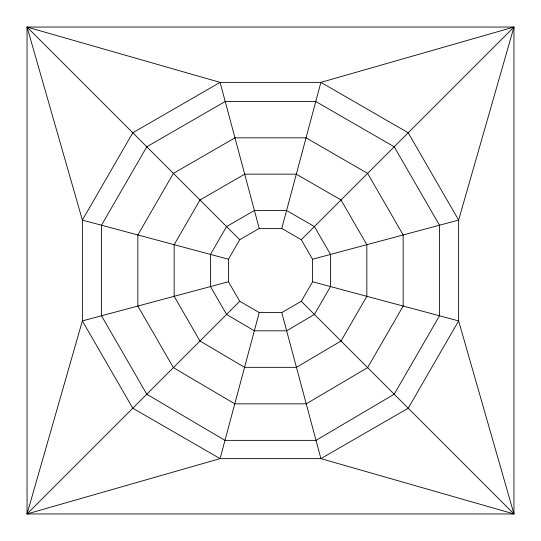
<?xml version="1.0" encoding="UTF-8"?>
<svg xmlns="http://www.w3.org/2000/svg" width="541" height="541" viewBox="0 0 541 541"><rect width="100%" height="100%" fill="white"/><g stroke="black" fill="none" stroke-linecap="round" stroke-linejoin="round"><path stroke-width="0.81" d="M259.234 312.556L220.092 458.626L27.05 513.95L27.05 27.05L513.95 27.05L513.95 513.95L27.05 513.95L82.374 320.908L82.374 220.092L27.05 27.05L220.092 82.374L320.908 82.374L513.95 27.05L458.626 220.092L458.626 320.908L513.95 513.95L320.908 458.626L220.092 458.626L132.782 408.218L82.374 320.908L228.444 281.766L228.444 259.234L239.717 239.717L259.234 228.444L281.766 228.444L301.283 239.717L312.556 259.234L312.556 281.766L301.283 301.283L281.766 312.556L259.234 312.556L239.717 301.283L228.444 281.766M281.766 228.444L320.908 82.374L408.218 132.782L458.626 220.092L312.556 259.234M27.05 513.95L239.717 301.283M301.283 239.717L513.95 27.05M228.444 259.234L82.374 220.092L132.782 132.782L220.092 82.374L259.234 228.444M312.556 281.766L458.626 320.908L408.218 408.218L320.908 458.626L281.766 312.556M27.05 27.05L239.717 239.717M301.283 301.283L513.95 513.95M146.787 146.787L101.505 225.218L101.505 315.782L146.787 394.213L224.982 440.367L316.018 440.367L394.213 394.213L439.495 315.782L439.495 225.218L394.213 146.787L315.782 101.505L225.218 101.505L146.787 146.787M173.384 173.384L137.833 234.95L137.833 306.05L173.384 367.616L234.767 403.85L306.233 403.85L367.616 367.616L403.167 306.05L403.167 234.95L367.616 173.384L306.05 137.833L234.95 137.833L173.384 173.384M199.981 199.981L174.161 244.688L174.161 296.312L199.981 341.019L244.552 367.332L296.448 367.332L341.019 341.019L366.839 296.312L366.839 244.688L341.019 199.981L296.312 174.161L244.688 174.161L199.981 199.981M226.571 226.571L210.496 254.419L210.496 286.581L226.571 314.429L254.338 330.815L286.662 330.815L314.429 314.429L330.504 286.581L330.504 254.419L314.429 226.571L286.581 210.496L254.419 210.496L226.571 226.571"/></g></svg>
